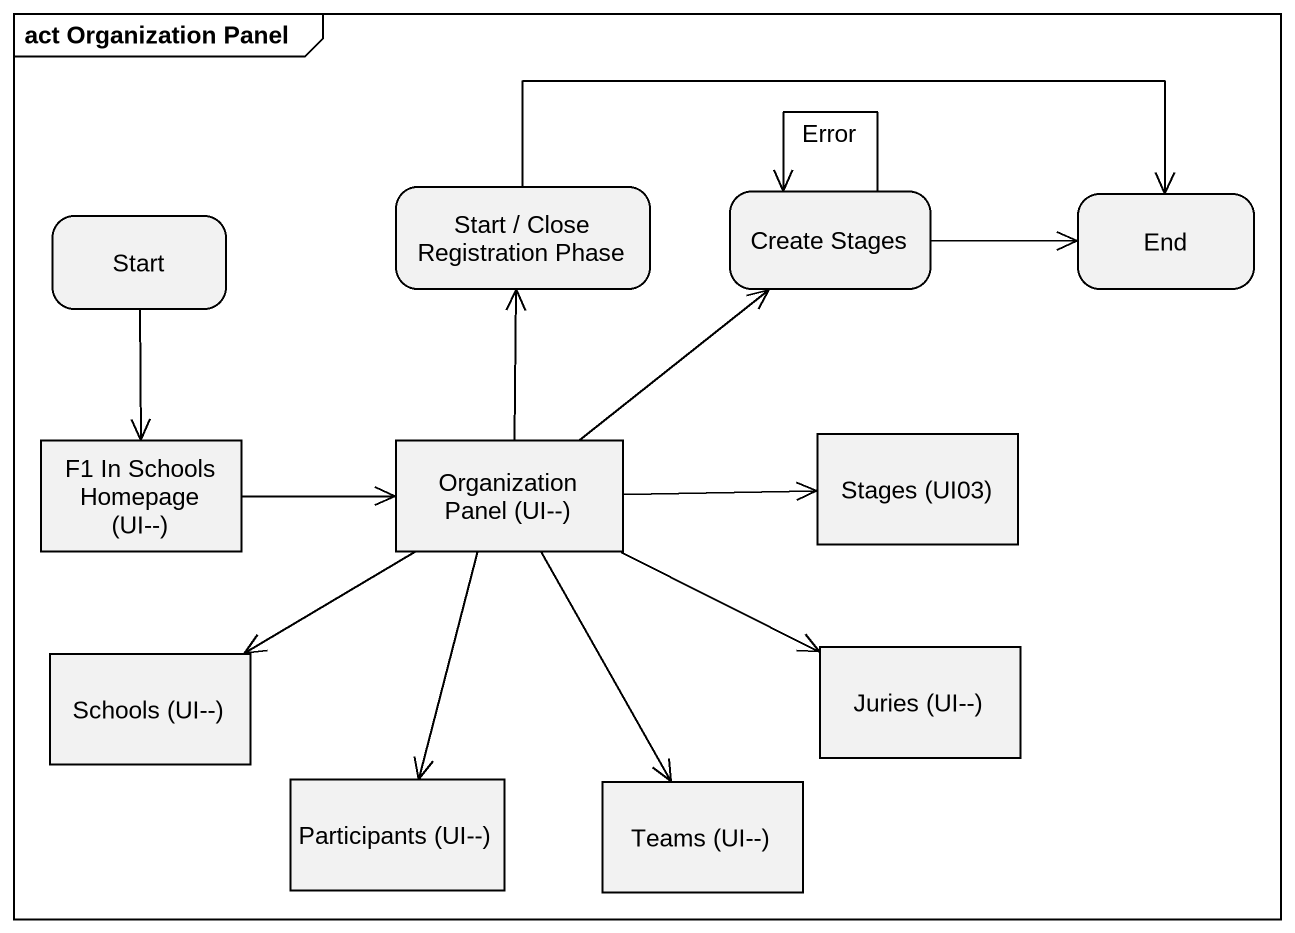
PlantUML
@startuml
mainframe act Organization Panel
hide empty description
state "Start" as Start_
state "Start / Close Registration Phase" as Start_Close_Registration
state "Create Stages" as Create_Stages
state "End" as End_
state "F1 In Schools Homepage (UI--)" as F1_In_Schools_Homepage_UI <<object>>
state "Organization Panel (UI--)" as Organization_Panel_UI <<object>>
state "Stages (UI03)" as Stages_UI03 <<object>>
state "Schools (UI--)" as Schools_UI <<object>>
state "Juries (UI--)" as Juries_UI <<object>>
state "Participants (UI--)" as Participants_UI <<object>>
state "Teams (UI--)" as Teams_UI <<object>>
Start_ --> F1_In_Schools_Homepage_UI
Start_Close_Registration -right-> End_
Create_Stages --> Create_Stages : Error
Create_Stages -right-> End_
F1_In_Schools_Homepage_UI -right-> Organization_Panel_UI
Organization_Panel_UI -up-> Start_Close_Registration
Organization_Panel_UI -up-> Create_Stages
Organization_Panel_UI -right-> Stages_UI03
Organization_Panel_UI -left-> Schools_UI
Organization_Panel_UI -right-> Juries_UI
Organization_Panel_UI --> Participants_UI
Organization_Panel_UI --> Teams_UI
@enduml
